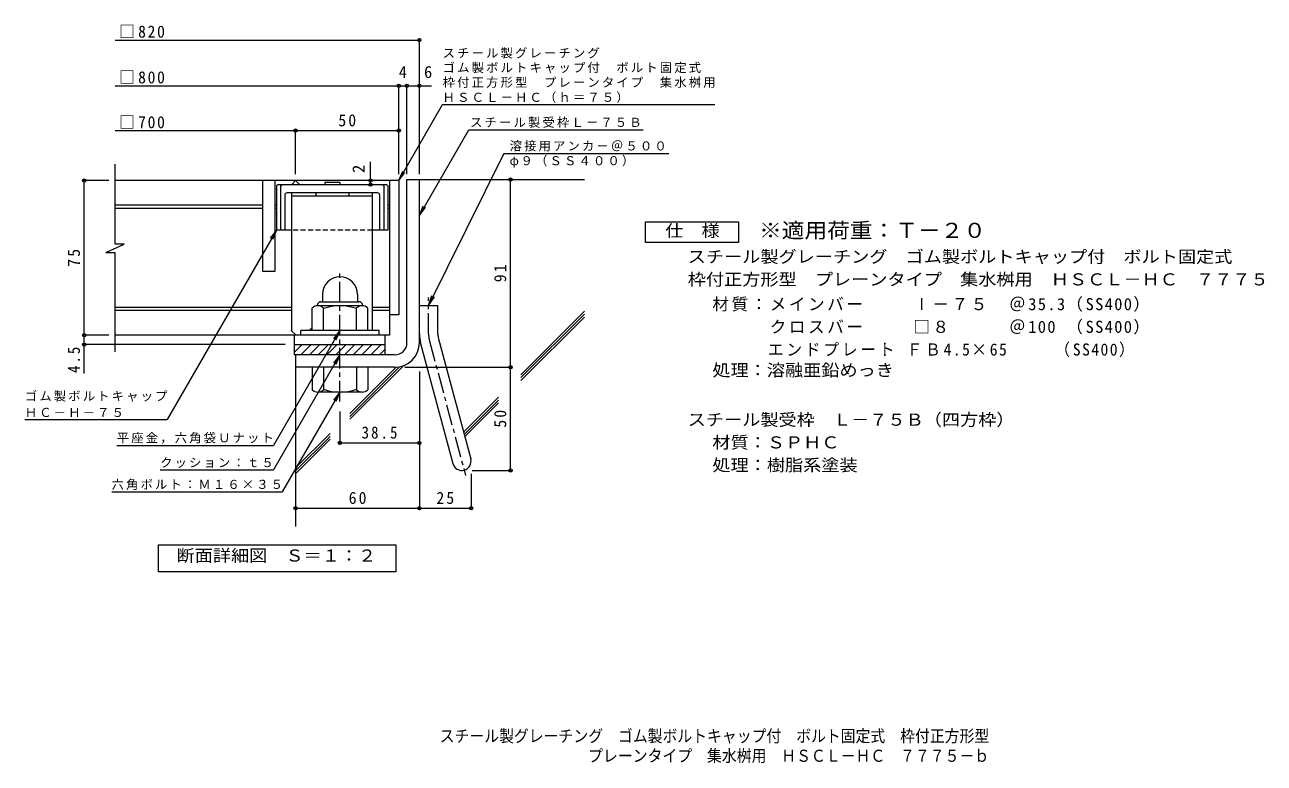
# Model space of a CAD drawing. Units: millimetres on the paper, enlarged 10 times, with parts at other scales. Extents: x -1623 to 1773, y -1938 to 1767.
# Drawn here: x -1231 to 1773, y -1938 to -148 of the extents above; entities that cross this region are included whole.
import ezdxf
from ezdxf.enums import TextEntityAlignment as Align

# ---------------------------------------------------------------- set-up
doc = ezdxf.new("R2010")
doc.units = ezdxf.units.MM
doc.header["$LTSCALE"] = 10
doc.header["$PDMODE"] = 32
doc.header["$PDSIZE"] = 8
for name, pattern in [('CHAIN1', [8, 5, -1, 1, -1]), ('CHAIN2', [12, 9, -1, 1, -1]), ('DASHED1', [1.8, 1.2, -0.6])]:
    doc.linetypes.add(name, pattern=pattern)
for name, color, linetype, lineweight in [('D-1', 2, 'Continuous', 9), ('D-2', 3, 'Continuous', 9), ('D-4', 7, 'Continuous', 9), ('D-5', 7, 'Continuous', 9), ('D-6', 6, 'Continuous', 9), ('D-7', 6, 'Continuous', 9), ('D-8', 4, 'Continuous', 9)]:
    doc.layers.add(name, color=color, linetype=linetype, lineweight=lineweight)
doc.layers.add('F-F_F-Fﾚｲﾔ', color=2, linetype='Continuous')
doc.styles.add('ＭＳ ゴシック', font='')
doc.styles.get('ＭＳ ゴシック').set_extended_font_data('MS Gothic')

msp = doc.modelspace()

# ---------------------------------------------------------------- linework, layer by layer
at = {"layer": 'D-1'}
for p, q in [((-304.78, -523.28), (-274.78, -523.28)), ((-304.78, -918.28), (-304.78, -523.28)), ((-274.78, -918.28), (-274.78, -523.28)), ((-509.78, -801.78), (-509.78, -819.28)), ((-424.77, -801.73), (-424.77, -819.28)), ((-534.78, -889.28), (-534.78, -834.48)), ((-522.28, -828.28), (-522.28, -829.28)), ((-413.53, -829.28), (-521.03, -829.28)), ((-513.28, -819.28), (-421.27, -819.28)), ((-507.28, -889.28), (-507.28, -834.47)), ((-427.27, -889.28), (-427.27, -834.47)), ((-412.28, -828.28), (-412.28, -829.28)), ((-399.78, -889.28), (-399.78, -834.48)), ((-274.78, -828.28), (-229.78, -828.28)), ((-229.78, -897.36), (-229.78, -828.28)), ((-372.28, -889.28), (-562.28, -889.28)), ((-562.28, -900.78), (-562.28, -889.28)), ((-372.28, -900.78), (-372.28, -889.28)), ((-577.28, -923.28), (-357.27, -923.28)), ((-577.28, -948.28), (-577.28, -923.28)), ((-577.28, -941.97), (-558.59, -923.28)), ((-562.38, -948.28), (-537.38, -923.28)), ((-541.17, -948.28), (-516.17, -923.28)), ((-519.95, -948.28), (-494.95, -923.28)), ((-498.74, -948.28), (-473.74, -923.28)), ((-477.53, -948.28), (-452.53, -923.28)), ((-456.31, -948.28), (-431.31, -923.28)), ((-435.1, -948.28), (-410.1, -923.28)), ((-413.89, -948.28), (-388.89, -923.28)), ((-392.67, -948.28), (-367.67, -923.28)), ((-357.27, -948.28), (-357.27, -923.28)), ((-271.71, -920.65), (-193.75, -1211.61)), ((-228.24, -909), (-150.28, -1199.96)), ((-334.77, -948.28), (-577.28, -948.28)), ((-574.78, -948.28), (-574.78, -978.28)), ((-371.46, -948.28), (-357.27, -934.1)), ((-334.77, -978.28), (-574.78, -978.28)), ((-534.78, -978.28), (-534.78, -1033.09)), ((-507.27, -978.28), (-507.27, -1033.09)), ((-427.27, -978.28), (-427.27, -1033.09)), ((-399.77, -978.28), (-399.77, -1033.09)), ((-413.52, -1038.28), (-521.03, -1038.28))]:
    msp.add_line(p, q, dxfattribs=at)
at = {"layer": 'D-1', "linetype": 'CHAIN1'}
for p, q in [((-467.28, -1061.14), (-467.28, -742.77)), ((-252.28, -897.36), (-252.28, -809.26)), ((-249.98, -914.83), (-162.67, -1240.66))]:
    msp.add_line(p, q, dxfattribs=at)
at = {"layer": 'D-1'}
for centre, radius, start, end in [((-467.28, -801.78), 42.5, 90, 180), ((-467.23, -801.73), 42.45, 0, 90), ((-521.03, -850.08), 20.8, 48.6201, 131.38164), ((-513.28, -828.28), 9, 90, 180), ((-467.28, -949.28), 120, 70.52881, 109.47119), ((-413.53, -850.08), 20.8, 48.61835, 131.37988), ((-421.27, -828.28), 9, 0, 90), ((-184.77, -897.36), 90, 180, 195), ((-184.77, -897.36), 45, 180, 195.00002), ((-334.77, -918.28), 30, 270, 0), ((-334.77, -918.28), 60, 270, 0), ((-521.03, -1017.48), 20.8, 228.61835, 311.37988), ((-467.28, -918.28), 120, 250.52881, 289.47119), ((-413.52, -1017.48), 20.8, 228.6201, 311.38164), ((-172.01, -1205.78), 22.5, 195.00014, 14.99991)]:
    msp.add_arc(centre, radius, start, end, dxfattribs=at)
at = {"layer": 'D-1', "linetype": 'CHAIN2'}
msp.add_arc((-184.78, -897.36), 67.5, 180, 194.99995, dxfattribs=at)
at = {"layer": 'D-2'}
for p, q in [((-1012.44, -679.63), (-1012.44, -485.78)), ((-324.78, -525.78), (-1012.34, -525.78)), ((-654.78, -525.78), (-654.78, -745.78)), ((-624.77, -525.78), (-624.77, -745.78)), ((-347.28, -525.78), (-347.28, -900.78)), ((-324.78, -525.78), (-324.78, -850.78)), ((-654.78, -585.78), (-1012.44, -585.78)), ((-654.78, -593.28), (-1012.44, -593.28)), ((-621.02, -585.78), (-624.77, -585.78)), ((-621.02, -593.28), (-624.77, -593.28)), ((-347.28, -585.78), (-351.02, -585.78)), ((-347.28, -593.28), (-351.02, -593.28)), ((-1034.56, -700.33), (-989.96, -679.63)), ((-989.96, -679.63), (-1012.44, -679.63)), ((-1034.56, -700.33), (-1012.44, -700.33)), ((-1012.44, -940.78), (-1012.44, -700.33)), ((-624.77, -745.78), (-654.78, -745.78)), ((-583.52, -833.28), (-1012.44, -833.28)), ((-583.52, -840.78), (-1012.44, -840.78)), ((-347.28, -833.28), (-388.52, -833.28)), ((-347.28, -840.78), (-388.52, -840.78)), ((-324.78, -850.78), (-347.28, -850.78)), ((-347.28, -900.78), (-1012.44, -900.78)), ((-577.28, -923.28), (-577.28, -900.78)), ((-357.28, -923.28), (-357.28, -900.78)), ((-577.28, -923.28), (-357.28, -923.28))]:
    msp.add_line(p, q, dxfattribs=at)
msp.add_lwpolyline([(-584.77, -535.78), (-574.78, -525.78), (-564.78, -535.78)], dxfattribs=at)
at = {"layer": 'D-4'}
for p, q in [((-1012.44, -185.41), (-274.78, -185.41)), ((-274.78, -510.33), (-274.78, -182.41)), ((-1012.44, -296.11), (-245.41, -296.11)), ((-324.78, -510.33), (-324.78, -293.11)), ((-304.78, -510.33), (-304.78, -293.11)), ((-1012.44, -404.86), (-324.78, -404.86)), ((-574.78, -510.33), (-574.78, -401.86)), ((-392.93, -525.78), (-392.93, -480.43)), ((-1027.16, -525.78), (-1090.16, -525.78)), ((-1087.16, -993.55), (-1087.16, -525.78)), ((-392.93, -535.78), (-392.93, -525.78)), ((-53.73, -1228.28), (-53.73, -523.28)), ((-1027.16, -900.78), (-1090.16, -900.78)), ((-599.78, -923.28), (-1090.16, -923.28)), ((-309.78, -978.28), (-50.73, -978.28)), ((-274.78, -988.72), (-274.78, -1322.86)), ((-467.28, -1085.81), (-467.28, -1164.46)), ((-467.28, -1161.46), (-274.78, -1161.46)), ((-147.01, -1228.28), (-50.73, -1228.28)), ((-149.52, -1236.6), (-149.52, -1322.86)), ((-574.78, -1319.86), (-149.52, -1319.86))]:
    msp.add_line(p, q, dxfattribs=at)
at = {"layer": 'D-4', "color": 2}
for points in [[(273.79, -675.78), (273.79, -625.78), (498.79, -625.78), (498.79, -675.78)], [(-906.77, -1473.88), (-906.77, -1408.88), (-331.77, -1408.88), (-331.77, -1473.88)]]:
    msp.add_lwpolyline(points, close=True, dxfattribs=at)
at = {"layer": 'D-4'}
for p in [(-274.78, -185.41), (-324.78, -296.11), (-304.78, -296.11), (-274.78, -296.11), (-574.78, -404.86), (-324.78, -404.86), (-1087.16, -525.78), (-392.93, -525.78), (-392.93, -535.78), (-53.73, -523.28), (-1087.16, -900.78), (-1087.16, -923.28), (-53.73, -978.28), (-467.28, -1161.46), (-274.78, -1161.46), (-53.73, -1228.28), (-574.78, -1319.86), (-274.78, -1319.86), (-149.52, -1319.86)]:
    msp.add_point(p, dxfattribs=at)
at = {"layer": 'D-5'}
for p, q in [((-324.78, -525.78), (-218.35, -341.44)), ((-218.35, -341.44), (441.65, -341.44)), ((-274.78, -610.2), (-155.06, -402.85)), ((-155.06, -402.85), (267.76, -402.85)), ((-69.68, -460.01), (329.84, -460.01)), ((-324.78, -525.78), (-315.21, -502.68)), ((-324.78, -525.78), (-309.56, -505.95)), ((-274.78, -610.2), (-265.21, -587.11)), ((-274.78, -610.2), (-259.56, -590.37)), ((-621.02, -645.78), (-886.23, -1105.13)), ((-621.02, -645.78), (-636.24, -665.61)), ((-621.02, -645.78), (-630.59, -668.88)), ((-252.28, -828.28), (-238.34, -807.53)), ((-467.28, -889.28), (-628.24, -1168.07)), ((-467.28, -889.28), (-482.5, -909.12)), ((-467.28, -889.28), (-476.84, -912.38)), ((-467.28, -948.28), (-628.24, -1227.07)), ((-467.28, -948.28), (-482.5, -968.12)), ((-467.28, -948.28), (-476.84, -971.38)), ((-467.28, -1038.28), (-606.97, -1280.23)), ((-467.28, -1038.28), (-482.49, -1058.12)), ((-467.28, -1038.28), (-476.84, -1061.38)), ((-1231.23, -1105.13), (-886.23, -1105.13)), ((-1008.24, -1168.07), (-628.24, -1168.07)), ((-903.24, -1227.07), (-628.24, -1227.07)), ((-1020.11, -1280.23), (-606.97, -1280.23))]:
    msp.add_line(p, q, dxfattribs=at)
msp.add_lwpolyline([(-69.68, -460.01), (-252.28, -828.28), (-244.19, -804.63)], dxfattribs=at)
at = {"layer": 'D-6'}
for p, q in [((-274.78, -523.28), (125.22, -523.28)), ((-28.72, -996.3), (125.22, -842.36)), ((-28.72, -1003.37), (125.22, -849.43)), ((-28.72, -1010.45), (125.22, -856.5)), ((-574.78, -978.28), (-574.78, -1364.43)), ((-442.93, -1104.25), (-312.78, -974.11)), ((-442.93, -1097.18), (-322.83, -977.08)), ((-442.93, -1090.11), (-330.98, -978.16)), ((-167.63, -1135.21), (-83.08, -1050.66)), ((-166.14, -1140.79), (-83.08, -1057.73)), ((-164.64, -1146.36), (-83.08, -1064.81)), ((-574.78, -1221.96), (-491.36, -1138.54)), ((-574.78, -1229.03), (-491.36, -1145.61)), ((-574.78, -1236.1), (-491.36, -1152.68))]:
    msp.add_line(p, q, dxfattribs=at)
at = {"layer": 'D-7'}
for p, q in [((-621.02, -538.28), (-618.52, -535.78)), ((-621.02, -538.28), (-621.02, -645.78)), ((-353.53, -535.78), (-618.52, -535.78)), ((-611.02, -538.28), (-608.52, -535.78)), ((-611.02, -538.28), (-611.02, -645.78)), ((-504.22, -530.78), (-504.22, -535.78)), ((-467.83, -530.78), (-504.22, -530.78)), ((-467.83, -530.78), (-467.83, -535.78)), ((-361.02, -538.28), (-363.53, -535.78)), ((-361.02, -538.28), (-361.02, -645.78)), ((-351.02, -538.28), (-353.53, -535.78)), ((-351.02, -538.28), (-351.02, -645.78)), ((-601.03, -560.78), (-601.03, -645.78)), ((-376.02, -555.78), (-596.02, -555.78)), ((-371.02, -560.78), (-371.02, -645.78)), ((-583.52, -645.78), (-621.02, -645.78)), ((-351.02, -645.78), (-388.52, -645.78))]:
    msp.add_line(p, q, dxfattribs=at)
at = {"layer": 'D-7', "linetype": 'DASHED1'}
msp.add_line((-388.52, -645.78), (-583.52, -645.78), dxfattribs=at)
at = {"layer": 'D-7'}
for centre, start, end in [((-596.02, -560.78), 90, 180), ((-376.02, -560.78), 0, 90)]:
    msp.add_arc(centre, 5, start, end, dxfattribs=at)
at = {"layer": 'D-8'}
for p, q in [((-388.52, -555.78), (-583.52, -555.78)), ((-583.52, -890.78), (-583.52, -555.78)), ((-388.52, -563.28), (-583.52, -563.28)), ((-526.02, -555.78), (-526.02, -563.28)), ((-446.02, -555.78), (-446.02, -563.28)), ((-388.52, -889.28), (-388.52, -555.78)), ((-583.52, -890.78), (-573.52, -900.78))]:
    msp.add_line(p, q, dxfattribs=at)
msp.add_lwpolyline([(-538.52, -889.28), (-538.52, -885.78), (-534.78, -882.03)], dxfattribs=at)

# ---------------------------------------------------------------- texts
at = {"layer": 'D-4', "color": 2, "style": 'ＭＳ ゴシック'}
for s, p in [('4', (-324.78, -286.11)), ('6', (-263.53, -286.11))]:
    msp.add_text(s, height=29.33, dxfattribs=at).set_placement(p, align=Align.BOTTOM_LEFT)
msp.add_text('2', height=29.33, rotation=90, dxfattribs=at).set_placement((-398.93, -507.39), align=Align.BOTTOM_LEFT)
at = {"layer": 'D-4', "color": 2, "style": 'ＭＳ ゴシック', "width": 1.1}
for s, p in [('仕\u3000様', (321.29, -670.78)), ('処理：溶融亜鉛めっき', (435.59, -1008.7)), ('スチール製受枠\u3000Ｌ－７５Ｂ（四方枠）', (375.88, -1128.7)), ('材質：ＳＰＨＣ', (435.59, -1183.7)), ('処理：樹脂系塗装', (435.59, -1238.7)), ('断面詳細図\u3000Ｓ＝１：２', (-863.34, -1457.91))]:
    msp.add_text(s, height=29.33, dxfattribs=at).set_placement(p, align=Align.BOTTOM_LEFT)
at = {"layer": 'D-4', "color": 2, "char_height": 29.33, "attachment_point": 7, "style": 'ＭＳ ゴシック'}
for s, insert in [('\\T1.21;\\W0.95;□820', (-1002.44, -180.36)), ('\\T1.21;\\W0.95;□800', (-1002.44, -291.06)), ('\\T1.21;\\W0.95;□700', (-1002.44, -399.86)), ('\\T1.27;\\W0.95;50', (-471.03, -394.86)), ('\\T1.16;材質：メインバー\u3000\u3000\\~Ⅰ－７５\u3000＠35.3（SS400）', (435.59, -843.7)), ('\\T1.16;\u3000\u3000\u3000クロスバー\u3000\u3000\\~□８\u3000\u3000\u3000＠100\\~（SS400）', (435.59, -898.7)), ('\\T1.18;\\W0.95;\u3000\u3000\u3000エンドプレート\\~ＦＢ4.5×65\\~\\~\\~\\~\\~（SS400）', (435.59, -953.7)), ('\\T1.28;\\W0.9;38.5', (-414.78, -1151.46)), ('\\T1.27;\\W0.95;60', (-446.03, -1309.86)), ('\\T1.27;\\W0.95;25', (-233.39, -1309.86))]:
    msp.add_mtext(s, dxfattribs=dict(at, insert=insert))
at = {"layer": 'D-4', "color": 2, "char_height": 29.33, "attachment_point": 7, "rotation": 90, "style": 'ＭＳ ゴシック'}
for s, insert in [('\\T1.27;\\W0.95;75', (-1097.16, -734.53)), ('\\T1.27;\\W0.95;91', (-63.73, -772.03)), ('\\T1.27;\\W0.9;4.5', (-1097.16, -992.11)), ('\\T1.27;\\W0.95;50', (-63.73, -1124.53))]:
    msp.add_mtext(s, dxfattribs=dict(at, insert=insert))
at = {"layer": 'D-5', "color": 3, "style": 'ＭＳ ゴシック', "width": 1.1}
msp.add_text('※適用荷重：Ｔ－２０', height=36.66, dxfattribs=at).set_placement((548.79, -675.78), align=Align.BOTTOM_LEFT)
at = {"layer": 'D-5', "color": 2, "style": 'ＭＳ ゴシック', "width": 1.1}
for s, p in [('スチール製グレーチング\u3000ゴム製ボルトキャップ付\u3000ボルト固定式', (375.88, -733.7)), ('枠付正方形型\u3000プレーンタイプ\u3000集水桝用\u3000ＨＳＣＬ－ＨＣ\u3000７７７５', (375.88, -788.7))]:
    msp.add_text(s, height=29.33, dxfattribs=at).set_placement(p, align=Align.BOTTOM_LEFT)
at = {"layer": 'D-5', "char_height": 21.99, "attachment_point": 7, "style": 'ＭＳ ゴシック'}
for s, insert in [('\\T1.17;スチール製グレーチング', (-218.35, -230.13)), ('\\T1.17;ゴム製ボルトキャップ付\u3000ボルト固定式', (-218.35, -265.71)), ('\\T1.17;枠付正方形型\u3000プレーンタイプ\u3000集水桝用', (-218.35, -301.28)), ('\\T1.17;ＨＳＣＬ－ＨＣ（ｈ＝７５）', (-218.35, -337.92)), ('\\T1.17;スチール製受枠Ｌ－７５Ｂ', (-151.94, -398.09)), ('\\T1.17;溶接用アンカ－＠５００', (-56.03, -455.35)), ('\\T1.17;φ９（ＳＳ４００）', (-56.03, -494.67)), ('\\T1.17;ゴム製ボルトキャップ', (-1231.23, -1061.71)), ('\\T1.17;ＨＣ－Ｈ－７５', (-1231.23, -1099.09)), ('\\T1.17;平座金，六角袋Ｕナット', (-1008.24, -1163.41)), ('\\T1.17;クッション：ｔ５', (-903.24, -1222.41)), ('\\T1.17;六角ボルト：Ｍ１６×３５', (-1021.04, -1275.57))]:
    msp.add_mtext(s, dxfattribs=dict(at, insert=insert))
at = {"layer": 'F-F_F-Fﾚｲﾔ', "style": 'ＭＳ ゴシック', "width": 0.9}
for s, p in [('スチール製グレーチング\u3000ゴム製ボルトキャップ付\u3000ボルト固定式\u3000枠付正方形型', (-225.49, -1895.18)), ('プレーンタイプ\u3000集水桝用\u3000ＨＳＣＬ－ＨＣ\u3000７７７５－ｂ', (134.51, -1943.08))]:
    msp.add_text(s, height=29.33, dxfattribs=at).set_placement(p, align=Align.BOTTOM_LEFT)

doc.saveas('drawing.dxf')
